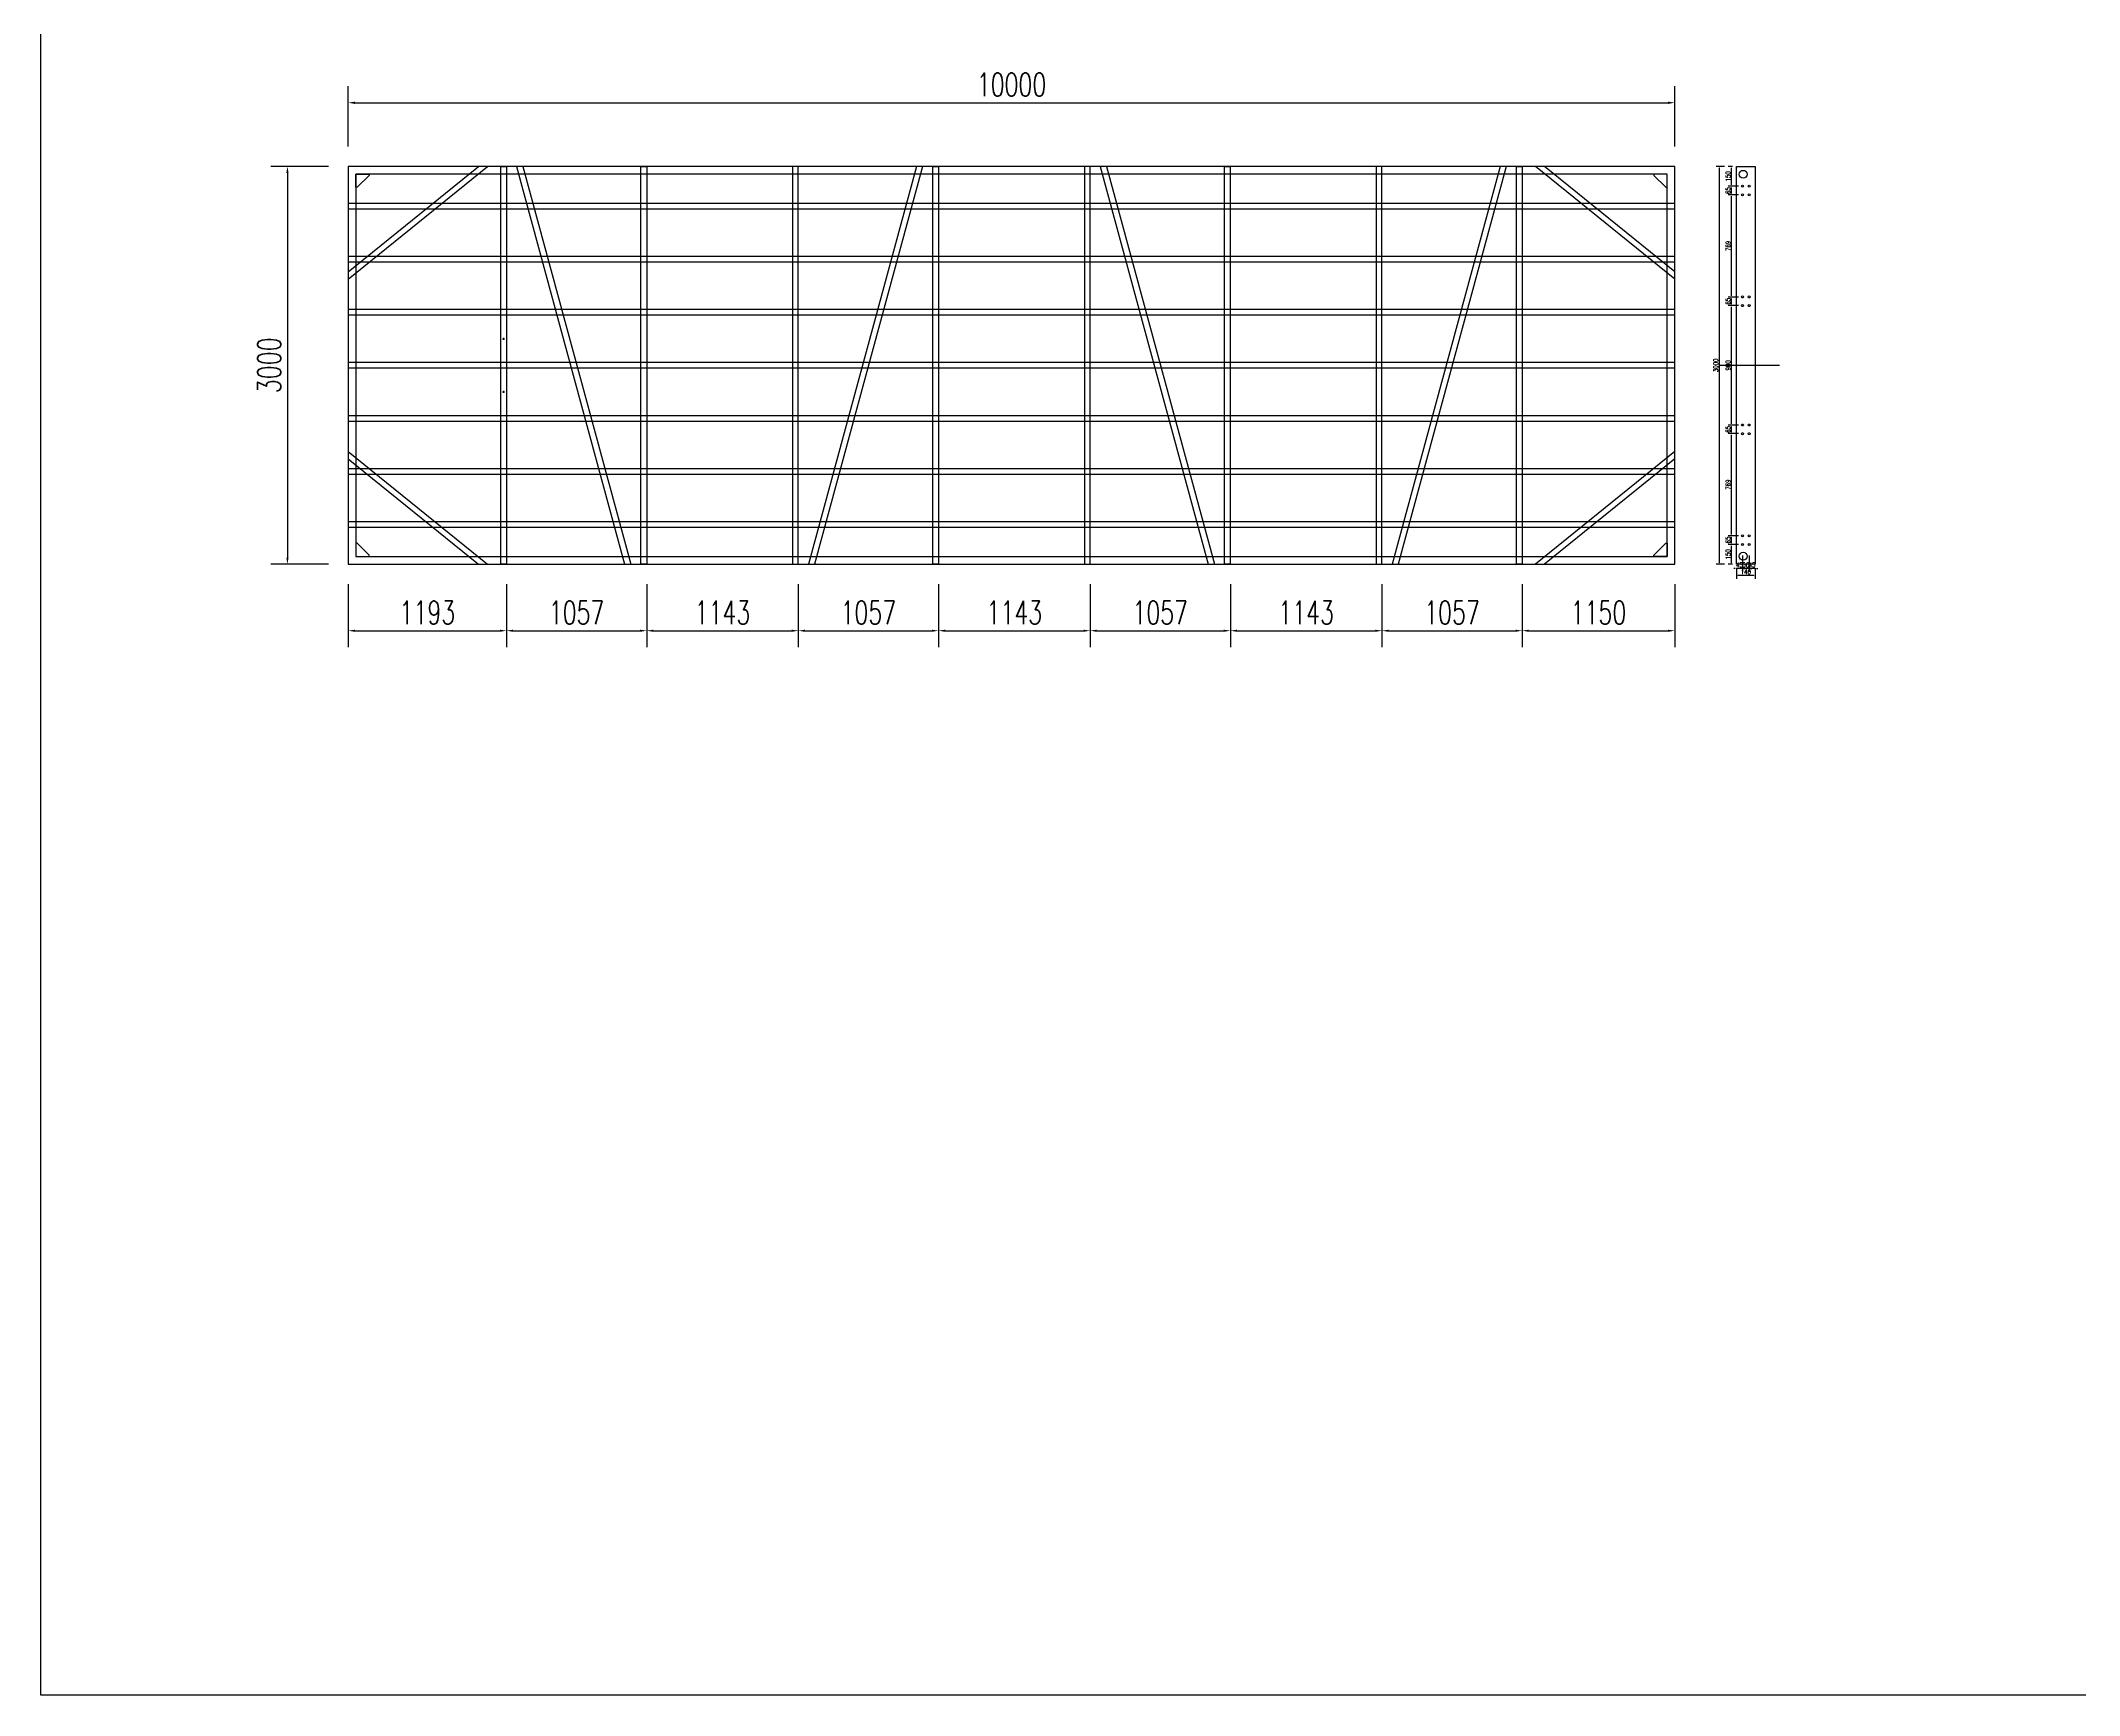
# Model space of a CAD drawing. Header units: millimetres. Extents: x -1690391 to -1305911, y 1095385 to 1536160.
# Drawn here: x -1479634 to -1464267, y 1183094 to 1195568 of the extents above; entities that cross this region are included whole.
import ezdxf

# ---------------------------------------------------------------- set-up
doc = ezdxf.new("R2010")
doc.units = ezdxf.units.MM
doc.header["$LTSCALE"] = 10
doc.layers.get('DEFPOINTS').update_dxf_attribs({"linetype": 'CONTINUOUS'})
for name, color, linetype in [('PUB_DIM', 3, 'CONTINUOUS'), ('W-STEEL_FRAME钢架', 3, 'CONTINUOUS'), ('W-STEEL_KEEL钢龙骨', 5, 'CONTINUOUS')]:
    doc.layers.add(name, color=color, linetype=linetype)
doc.styles.add('STANDARD_T3', font='simplex.shx', dxfattribs={"width": 0.7, "bigfont": 'gbcbig.shx'})
doc.dimstyles.new('W&&10', dxfattribs={"dimtxt": 35, "dimasz": 10, "dimexe": 25, "dimexo": 30, "dimgap": 10, "dimtad": 1, "dimdec": 0, "dimzin": 0, "dimdsep": 46, "dimtxsty": 'STANDARD_T3', "dimcen": 0.09, "dimclrd": 1, "dimclre": 1, "dimclrt": 7, "dimazin": 2, "dimtfac": 1, "dimtdec": 0, "dimtix": 1, "dimtmove": 2, "dimatfit": 3, "dimfxl": 100, "dimtolj": 1, "dimtzin": 0, "dimarcsym": 0})
doc.dimstyles.new('W&&50', dxfattribs={"dimtxt": 175, "dimasz": 50, "dimexe": 125, "dimexo": 150, "dimgap": 50, "dimtad": 1, "dimdec": 0, "dimzin": 0, "dimdsep": 46, "dimtxsty": 'STANDARD_T3', "dimcen": 0.09, "dimclrd": 1, "dimclre": 1, "dimclrt": 7, "dimazin": 2, "dimtfac": 1, "dimtdec": 0, "dimtix": 1, "dimtmove": 2, "dimatfit": 3, "dimfxl": 100, "dimtolj": 1, "dimtzin": 0, "dimarcsym": 0})

# ---------------------------------------------------------------- blocks, each defined once
blk = doc.blocks.new('*D80')
at = {"layer": 'DEFPOINTS', "color": 0, "transparency": 16777216}
for p in [(-1467316, 1195101), (-1477316, 1194621, -275), (-1467316, 1194621, -275)]:
    blk.add_point(p, dxfattribs=at)
at = {"layer": 'PUB_DIM', "color": 1, "lineweight": -2, "transparency": 16777216}
for p, q in [((-1477316, 1194771), (-1477316, 1195226)), ((-1467316, 1194771), (-1467316, 1195226)), ((-1477266, 1195101), (-1467366, 1195101))]:
    blk.add_line(p, q, dxfattribs=at)
at = {"layer": 'PUB_DIM', "color": 1, "transparency": 16777216}
for points in [[(-1477266, 1195109), (-1477266, 1195092), (-1477316, 1195101)], [(-1467366, 1195109), (-1467366, 1195092), (-1467316, 1195101)]]:
    blk.add_solid(points, dxfattribs=at)
at = {"layer": 'PUB_DIM', "color": 7, "transparency": 16777216, "insert": (-1472316, 1195238), "char_height": 175, "attachment_point": 5, "style": 'STANDARD_T3'}
blk.add_mtext('\\A1;10000', dxfattribs=at)
blk = doc.blocks.new('*D77')
at = {"layer": 'DEFPOINTS', "color": 0, "transparency": 16777216}
for p in [(-1477316, 1194621, -275), (-1477774, 1191621), (-1477316, 1191621, -275)]:
    blk.add_point(p, dxfattribs=at)
at = {"layer": 'PUB_DIM', "color": 1, "lineweight": -2, "transparency": 16777216}
for p, q in [((-1477466, 1194621), (-1477899, 1194621)), ((-1477774, 1194571), (-1477774, 1191671)), ((-1477466, 1191621), (-1477899, 1191621))]:
    blk.add_line(p, q, dxfattribs=at)
at = {"layer": 'PUB_DIM', "color": 1, "transparency": 16777216}
for points in [[(-1477783, 1194571), (-1477766, 1194571), (-1477774, 1194621)], [(-1477783, 1191671), (-1477766, 1191671), (-1477774, 1191621)]]:
    blk.add_solid(points, dxfattribs=at)
at = {"layer": 'PUB_DIM', "color": 7, "transparency": 16777216, "insert": (-1477912, 1193121), "char_height": 175, "attachment_point": 5, "rotation": 90, "style": 'STANDARD_T3'}
blk.add_mtext('\\A1;3000', dxfattribs=at)
blk = doc.blocks.new('*U71')
at = {"layer": 'W-STEEL_KEEL钢龙骨'}
blk.add_lwpolyline([(-5000, -20), (5000, -20), (5000, 20), (-5000, 20)], close=True, dxfattribs=at)
blk = doc.blocks.new('*U72')
at = {"layer": 'W-STEEL_KEEL钢龙骨', "color": 0, "linetype": 'ByBlock', "lineweight": -2, "transparency": 16777216}
for p in [(0, 2400), (0, 2000), (0, 1600), (0, 1200), (0, 800), (0, 400), (0, 0)]:
    blk.add_blockref('*U71', p, dxfattribs=at)
blk = doc.blocks.new('*D164')
at = {"layer": 'DEFPOINTS', "color": 0, "transparency": 16777216}
for p in [(-1466887, 1191771), (-1466805, 1191771), (-1466850, 1191621)]:
    blk.add_point(p, dxfattribs=at)
at = {"layer": 'W-STEEL_FRAME钢架', "color": 1, "lineweight": -2, "transparency": 16777216}
for p, q in [((-1466835, 1191771), (-1466912, 1191771)), ((-1466887, 1191631), (-1466887, 1191761)), ((-1466880, 1191621), (-1466912, 1191621))]:
    blk.add_line(p, q, dxfattribs=at)
at = {"layer": 'W-STEEL_FRAME钢架', "color": 1, "transparency": 16777216}
for points in [[(-1466888, 1191761), (-1466885, 1191761), (-1466887, 1191771)], [(-1466888, 1191631), (-1466885, 1191631), (-1466887, 1191621)]]:
    blk.add_solid(points, dxfattribs=at)
at = {"layer": 'W-STEEL_FRAME钢架', "color": 7, "transparency": 16777216, "insert": (-1466914, 1191696), "char_height": 35, "attachment_point": 5, "rotation": 90, "style": 'STANDARD_T3'}
blk.add_mtext('\\A1;150', dxfattribs=at)
blk = doc.blocks.new('*D165')
at = {"layer": 'DEFPOINTS', "color": 0, "transparency": 16777216}
for p in [(-1466887, 1191836), (-1466805, 1191836), (-1466805, 1191771)]:
    blk.add_point(p, dxfattribs=at)
at = {"layer": 'W-STEEL_FRAME钢架', "color": 1, "lineweight": -2, "transparency": 16777216}
for p, q in [((-1466835, 1191836), (-1466912, 1191836)), ((-1466835, 1191771), (-1466912, 1191771)), ((-1466887, 1191781), (-1466887, 1191826))]:
    blk.add_line(p, q, dxfattribs=at)
at = {"layer": 'W-STEEL_FRAME钢架', "color": 1, "transparency": 16777216}
for points in [[(-1466888, 1191826), (-1466885, 1191826), (-1466887, 1191836)], [(-1466888, 1191781), (-1466885, 1191781), (-1466887, 1191771)]]:
    blk.add_solid(points, dxfattribs=at)
at = {"layer": 'W-STEEL_FRAME钢架', "color": 7, "transparency": 16777216, "insert": (-1466914, 1191804), "char_height": 35, "attachment_point": 5, "rotation": 90, "style": 'STANDARD_T3'}
blk.add_mtext('\\A1;65', dxfattribs=at)
blk = doc.blocks.new('*D166')
at = {"layer": 'DEFPOINTS', "color": 0, "transparency": 16777216}
for p in [(-1466887, 1192606), (-1466805, 1192606), (-1466805, 1191836)]:
    blk.add_point(p, dxfattribs=at)
at = {"layer": 'W-STEEL_FRAME钢架', "color": 1, "lineweight": -2, "transparency": 16777216}
for p, q in [((-1466835, 1192606), (-1466912, 1192606)), ((-1466887, 1191846), (-1466887, 1192596)), ((-1466835, 1191836), (-1466912, 1191836))]:
    blk.add_line(p, q, dxfattribs=at)
at = {"layer": 'W-STEEL_FRAME钢架', "color": 1, "transparency": 16777216}
for points in [[(-1466888, 1192596), (-1466885, 1192596), (-1466887, 1192606)], [(-1466888, 1191846), (-1466885, 1191846), (-1466887, 1191836)]]:
    blk.add_solid(points, dxfattribs=at)
at = {"layer": 'W-STEEL_FRAME钢架', "color": 7, "transparency": 16777216, "insert": (-1466914, 1192221), "char_height": 35, "attachment_point": 5, "rotation": 90, "style": 'STANDARD_T3'}
blk.add_mtext('\\A1;769', dxfattribs=at)
blk = doc.blocks.new('*D167')
at = {"layer": 'DEFPOINTS', "color": 0, "transparency": 16777216}
for p in [(-1466887, 1192671), (-1466805, 1192671), (-1466805, 1192606)]:
    blk.add_point(p, dxfattribs=at)
at = {"layer": 'W-STEEL_FRAME钢架', "color": 1, "lineweight": -2, "transparency": 16777216}
for p, q in [((-1466835, 1192671), (-1466912, 1192671)), ((-1466835, 1192606), (-1466912, 1192606)), ((-1466887, 1192616), (-1466887, 1192661))]:
    blk.add_line(p, q, dxfattribs=at)
at = {"layer": 'W-STEEL_FRAME钢架', "color": 1, "transparency": 16777216}
for points in [[(-1466888, 1192661), (-1466885, 1192661), (-1466887, 1192671)], [(-1466888, 1192616), (-1466885, 1192616), (-1466887, 1192606)]]:
    blk.add_solid(points, dxfattribs=at)
at = {"layer": 'W-STEEL_FRAME钢架', "color": 7, "transparency": 16777216, "insert": (-1466914, 1192638), "char_height": 35, "attachment_point": 5, "rotation": 90, "style": 'STANDARD_T3'}
blk.add_mtext('\\A1;65', dxfattribs=at)
blk = doc.blocks.new('*D168')
at = {"layer": 'DEFPOINTS', "color": 0, "transparency": 16777216}
for p in [(-1466887, 1193571), (-1466805, 1193571), (-1466805, 1192671)]:
    blk.add_point(p, dxfattribs=at)
at = {"layer": 'W-STEEL_FRAME钢架', "color": 1, "lineweight": -2, "transparency": 16777216}
for p, q in [((-1466835, 1193571), (-1466912, 1193571)), ((-1466887, 1192681), (-1466887, 1193561)), ((-1466835, 1192671), (-1466912, 1192671))]:
    blk.add_line(p, q, dxfattribs=at)
at = {"layer": 'W-STEEL_FRAME钢架', "color": 1, "transparency": 16777216}
for points in [[(-1466888, 1193561), (-1466885, 1193561), (-1466887, 1193571)], [(-1466888, 1192681), (-1466885, 1192681), (-1466887, 1192671)]]:
    blk.add_solid(points, dxfattribs=at)
at = {"layer": 'W-STEEL_FRAME钢架', "color": 7, "transparency": 16777216, "insert": (-1466914, 1193121), "char_height": 35, "attachment_point": 5, "rotation": 90, "style": 'STANDARD_T3'}
blk.add_mtext('\\A1;900', dxfattribs=at)
blk = doc.blocks.new('*D169')
at = {"layer": 'DEFPOINTS', "color": 0, "transparency": 16777216}
for p in [(-1466887, 1194471), (-1466805, 1194471), (-1466805, 1194406)]:
    blk.add_point(p, dxfattribs=at)
at = {"layer": 'W-STEEL_FRAME钢架', "color": 1, "lineweight": -2, "transparency": 16777216}
for p, q in [((-1466835, 1194471), (-1466912, 1194471)), ((-1466835, 1194406), (-1466912, 1194406)), ((-1466887, 1194416), (-1466887, 1194461))]:
    blk.add_line(p, q, dxfattribs=at)
at = {"layer": 'W-STEEL_FRAME钢架', "color": 1, "transparency": 16777216}
for points in [[(-1466888, 1194461), (-1466885, 1194461), (-1466887, 1194471)], [(-1466888, 1194416), (-1466885, 1194416), (-1466887, 1194406)]]:
    blk.add_solid(points, dxfattribs=at)
at = {"layer": 'W-STEEL_FRAME钢架', "color": 7, "transparency": 16777216, "insert": (-1466914, 1194438), "char_height": 35, "attachment_point": 5, "rotation": 90, "style": 'STANDARD_T3'}
blk.add_mtext('\\A1;65', dxfattribs=at)
blk = doc.blocks.new('*D170')
at = {"layer": 'DEFPOINTS', "color": 0, "transparency": 16777216}
for p in [(-1466887, 1194621), (-1466850, 1194621), (-1466805, 1194471)]:
    blk.add_point(p, dxfattribs=at)
at = {"layer": 'W-STEEL_FRAME钢架', "color": 1, "lineweight": -2, "transparency": 16777216}
for p, q in [((-1466880, 1194621), (-1466912, 1194621)), ((-1466887, 1194481), (-1466887, 1194611)), ((-1466835, 1194471), (-1466912, 1194471))]:
    blk.add_line(p, q, dxfattribs=at)
at = {"layer": 'W-STEEL_FRAME钢架', "color": 1, "transparency": 16777216}
for points in [[(-1466888, 1194611), (-1466885, 1194611), (-1466887, 1194621)], [(-1466888, 1194481), (-1466885, 1194481), (-1466887, 1194471)]]:
    blk.add_solid(points, dxfattribs=at)
at = {"layer": 'W-STEEL_FRAME钢架', "color": 7, "transparency": 16777216, "insert": (-1466914, 1194546), "char_height": 35, "attachment_point": 5, "rotation": 90, "style": 'STANDARD_T3'}
blk.add_mtext('\\A1;150', dxfattribs=at)
blk = doc.blocks.new('*D171')
at = {"layer": 'DEFPOINTS', "color": 0, "transparency": 16777216}
for p in [(-1466850, 1191621), (-1466710, 1191621), (-1466850, 1191536)]:
    blk.add_point(p, dxfattribs=at)
at = {"layer": 'W-STEEL_FRAME钢架', "color": 1, "lineweight": -2, "transparency": 16777216}
for p, q in [((-1466850, 1191591), (-1466850, 1191511)), ((-1466710, 1191591), (-1466710, 1191511)), ((-1466720, 1191536), (-1466840, 1191536))]:
    blk.add_line(p, q, dxfattribs=at)
at = {"layer": 'W-STEEL_FRAME钢架', "color": 1, "transparency": 16777216}
for points in [[(-1466840, 1191537), (-1466840, 1191534), (-1466850, 1191536)], [(-1466720, 1191537), (-1466720, 1191534), (-1466710, 1191536)]]:
    blk.add_solid(points, dxfattribs=at)
at = {"layer": 'W-STEEL_FRAME钢架', "color": 7, "transparency": 16777216, "insert": (-1466780, 1191563), "char_height": 35, "attachment_point": 5, "style": 'STANDARD_T3'}
blk.add_mtext('\\A1;140', dxfattribs=at)
blk = doc.blocks.new('*D172')
at = {"layer": 'DEFPOINTS', "color": 0, "transparency": 16777216}
for p in [(-1466755, 1191771), (-1466710, 1191621), (-1466755, 1191588)]:
    blk.add_point(p, dxfattribs=at)
at = {"layer": 'W-STEEL_FRAME钢架', "color": 1, "lineweight": -2, "transparency": 16777216}
for p, q in [((-1466755, 1191688), (-1466755, 1191563)), ((-1466710, 1191591), (-1466710, 1191563)), ((-1466765, 1191588), (-1466775, 1191588)), ((-1466710, 1191588), (-1466755, 1191588)), ((-1466700, 1191588), (-1466690, 1191588))]:
    blk.add_line(p, q, dxfattribs=at)
at = {"layer": 'W-STEEL_FRAME钢架', "color": 1, "transparency": 16777216}
for points in [[(-1466765, 1191590), (-1466765, 1191587), (-1466755, 1191588)], [(-1466700, 1191590), (-1466700, 1191587), (-1466710, 1191588)]]:
    blk.add_solid(points, dxfattribs=at)
at = {"layer": 'W-STEEL_FRAME钢架', "color": 7, "transparency": 16777216, "insert": (-1466733, 1191616), "char_height": 35, "attachment_point": 5, "style": 'STANDARD_T3'}
blk.add_mtext('\\A1;45', dxfattribs=at)
blk = doc.blocks.new('*D173')
at = {"layer": 'DEFPOINTS', "color": 0, "transparency": 16777216}
for p in [(-1466805, 1191771), (-1466755, 1191771), (-1466805, 1191588)]:
    blk.add_point(p, dxfattribs=at)
at = {"layer": 'W-STEEL_FRAME钢架', "color": 1, "lineweight": -2, "transparency": 16777216}
for p, q in [((-1466805, 1191688), (-1466805, 1191563)), ((-1466755, 1191688), (-1466755, 1191563)), ((-1466815, 1191588), (-1466825, 1191588)), ((-1466755, 1191588), (-1466805, 1191588)), ((-1466745, 1191588), (-1466735, 1191588))]:
    blk.add_line(p, q, dxfattribs=at)
at = {"layer": 'W-STEEL_FRAME钢架', "color": 1, "transparency": 16777216}
for points in [[(-1466815, 1191590), (-1466815, 1191587), (-1466805, 1191588)], [(-1466745, 1191590), (-1466745, 1191587), (-1466755, 1191588)]]:
    blk.add_solid(points, dxfattribs=at)
at = {"layer": 'W-STEEL_FRAME钢架', "color": 7, "transparency": 16777216, "insert": (-1466780, 1191616), "char_height": 35, "attachment_point": 5, "style": 'STANDARD_T3'}
blk.add_mtext('\\A1;50', dxfattribs=at)
blk = doc.blocks.new('*D162')
at = {"layer": 'DEFPOINTS', "color": 0, "transparency": 16777216}
for p in [(-1466805, 1191771), (-1466850, 1191621), (-1466850, 1191588)]:
    blk.add_point(p, dxfattribs=at)
at = {"layer": 'W-STEEL_FRAME钢架', "color": 1, "lineweight": -2, "transparency": 16777216}
for p, q in [((-1466850, 1191591), (-1466850, 1191563)), ((-1466805, 1191688), (-1466805, 1191563)), ((-1466860, 1191588), (-1466870, 1191588)), ((-1466805, 1191588), (-1466850, 1191588)), ((-1466795, 1191588), (-1466785, 1191588))]:
    blk.add_line(p, q, dxfattribs=at)
at = {"layer": 'W-STEEL_FRAME钢架', "color": 1, "transparency": 16777216}
for points in [[(-1466860, 1191590), (-1466860, 1191587), (-1466850, 1191588)], [(-1466795, 1191590), (-1466795, 1191587), (-1466805, 1191588)]]:
    blk.add_solid(points, dxfattribs=at)
at = {"layer": 'W-STEEL_FRAME钢架', "color": 7, "transparency": 16777216, "insert": (-1466828, 1191616), "char_height": 35, "attachment_point": 5, "style": 'STANDARD_T3'}
blk.add_mtext('\\A1;45', dxfattribs=at)
blk = doc.blocks.new('*D163')
at = {"layer": 'DEFPOINTS', "color": 0, "transparency": 16777216}
for p in [(-1466979, 1194621), (-1466912, 1194621), (-1466912, 1191621)]:
    blk.add_point(p, dxfattribs=at)
at = {"layer": 'W-STEEL_FRAME钢架', "color": 1, "lineweight": -2, "transparency": 16777216}
for p, q in [((-1466942, 1194621), (-1467004, 1194621)), ((-1466979, 1191631), (-1466979, 1194611)), ((-1466942, 1191621), (-1467004, 1191621))]:
    blk.add_line(p, q, dxfattribs=at)
at = {"layer": 'W-STEEL_FRAME钢架', "color": 1, "transparency": 16777216}
for points in [[(-1466981, 1194611), (-1466978, 1194611), (-1466979, 1194621)], [(-1466981, 1191631), (-1466978, 1191631), (-1466979, 1191621)]]:
    blk.add_solid(points, dxfattribs=at)
at = {"layer": 'W-STEEL_FRAME钢架', "color": 7, "transparency": 16777216, "insert": (-1467007, 1193121), "char_height": 35, "attachment_point": 5, "rotation": 90, "style": 'STANDARD_T3'}
blk.add_mtext('\\A1;3000', dxfattribs=at)
blk = doc.blocks.new('*D174')
at = {"layer": 'DEFPOINTS', "color": 0, "transparency": 16777216}
for p in [(-1466887, 1193636), (-1466805, 1193636), (-1466805, 1193571)]:
    blk.add_point(p, dxfattribs=at)
at = {"layer": 'W-STEEL_FRAME钢架', "color": 1, "lineweight": -2, "transparency": 16777216}
for p, q in [((-1466835, 1193636), (-1466912, 1193636)), ((-1466887, 1193581), (-1466887, 1193626)), ((-1466835, 1193571), (-1466912, 1193571))]:
    blk.add_line(p, q, dxfattribs=at)
at = {"layer": 'W-STEEL_FRAME钢架', "color": 1, "transparency": 16777216}
for points in [[(-1466888, 1193626), (-1466885, 1193626), (-1466887, 1193636)], [(-1466888, 1193581), (-1466885, 1193581), (-1466887, 1193571)]]:
    blk.add_solid(points, dxfattribs=at)
at = {"layer": 'W-STEEL_FRAME钢架', "color": 7, "transparency": 16777216, "insert": (-1466914, 1193604), "char_height": 35, "attachment_point": 5, "rotation": 90, "style": 'STANDARD_T3'}
blk.add_mtext('\\A1;65', dxfattribs=at)
blk = doc.blocks.new('*D175')
at = {"layer": 'DEFPOINTS', "color": 0, "transparency": 16777216}
for p in [(-1466887, 1194406), (-1466850, 1194406), (-1466805, 1193636)]:
    blk.add_point(p, dxfattribs=at)
at = {"layer": 'W-STEEL_FRAME钢架', "color": 1, "lineweight": -2, "transparency": 16777216}
for p, q in [((-1466880, 1194406), (-1466912, 1194406)), ((-1466887, 1193646), (-1466887, 1194396)), ((-1466835, 1193636), (-1466912, 1193636))]:
    blk.add_line(p, q, dxfattribs=at)
at = {"layer": 'W-STEEL_FRAME钢架', "color": 1, "transparency": 16777216}
for points in [[(-1466888, 1194396), (-1466885, 1194396), (-1466887, 1194406)], [(-1466888, 1193646), (-1466885, 1193646), (-1466887, 1193636)]]:
    blk.add_solid(points, dxfattribs=at)
at = {"layer": 'W-STEEL_FRAME钢架', "color": 7, "transparency": 16777216, "insert": (-1466914, 1194021), "char_height": 35, "attachment_point": 5, "rotation": 90, "style": 'STANDARD_T3'}
blk.add_mtext('\\A1;769', dxfattribs=at)
blk = doc.blocks.new('*D270')
at = {"layer": 'DEFPOINTS', "color": 0, "transparency": 16777216}
for p in [(-1477316, 1191621), (-1476123, 1191621), (-1476123, 1191120)]:
    blk.add_point(p, dxfattribs=at)
at = {"layer": 'W-STEEL_FRAME钢架', "color": 1, "lineweight": -2, "transparency": 16777216}
for p, q in [((-1477316, 1191471), (-1477316, 1190995)), ((-1476123, 1191471), (-1476123, 1190995)), ((-1477266, 1191120), (-1476173, 1191120))]:
    blk.add_line(p, q, dxfattribs=at)
at = {"layer": 'W-STEEL_FRAME钢架', "color": 1, "transparency": 16777216}
for points in [[(-1477266, 1191128), (-1477266, 1191112), (-1477316, 1191120)], [(-1476173, 1191128), (-1476173, 1191112), (-1476123, 1191120)]]:
    blk.add_solid(points, dxfattribs=at)
at = {"layer": 'W-STEEL_FRAME钢架', "color": 7, "transparency": 16777216, "insert": (-1476720, 1191257), "char_height": 175, "attachment_point": 5, "style": 'STANDARD_T3'}
blk.add_mtext('\\A1;1193', dxfattribs=at)
blk = doc.blocks.new('*D271')
at = {"layer": 'DEFPOINTS', "color": 0, "transparency": 16777216}
for p in [(-1476123, 1191621), (-1475066, 1191621), (-1475066, 1191120)]:
    blk.add_point(p, dxfattribs=at)
at = {"layer": 'W-STEEL_FRAME钢架', "color": 1, "lineweight": -2, "transparency": 16777216}
for p, q in [((-1476123, 1191471), (-1476123, 1190995)), ((-1475066, 1191471), (-1475066, 1190995)), ((-1476073, 1191120), (-1475116, 1191120))]:
    blk.add_line(p, q, dxfattribs=at)
at = {"layer": 'W-STEEL_FRAME钢架', "color": 1, "transparency": 16777216}
for points in [[(-1476073, 1191128), (-1476073, 1191112), (-1476123, 1191120)], [(-1475116, 1191128), (-1475116, 1191112), (-1475066, 1191120)]]:
    blk.add_solid(points, dxfattribs=at)
at = {"layer": 'W-STEEL_FRAME钢架', "color": 7, "transparency": 16777216, "insert": (-1475595, 1191257), "char_height": 175, "attachment_point": 5, "style": 'STANDARD_T3'}
blk.add_mtext('\\A1;1057', dxfattribs=at)
blk = doc.blocks.new('*D272')
at = {"layer": 'DEFPOINTS', "color": 0, "transparency": 16777216}
for p in [(-1475066, 1191621), (-1473923, 1191621), (-1473923, 1191120)]:
    blk.add_point(p, dxfattribs=at)
at = {"layer": 'W-STEEL_FRAME钢架', "color": 1, "lineweight": -2, "transparency": 16777216}
for p, q in [((-1475066, 1191471), (-1475066, 1190995)), ((-1473923, 1191471), (-1473923, 1190995)), ((-1475016, 1191120), (-1473973, 1191120))]:
    blk.add_line(p, q, dxfattribs=at)
at = {"layer": 'W-STEEL_FRAME钢架', "color": 1, "transparency": 16777216}
for points in [[(-1475016, 1191128), (-1475016, 1191112), (-1475066, 1191120)], [(-1473973, 1191128), (-1473973, 1191112), (-1473923, 1191120)]]:
    blk.add_solid(points, dxfattribs=at)
at = {"layer": 'W-STEEL_FRAME钢架', "color": 7, "transparency": 16777216, "insert": (-1474495, 1191257), "char_height": 175, "attachment_point": 5, "style": 'STANDARD_T3'}
blk.add_mtext('\\A1;1143', dxfattribs=at)
blk = doc.blocks.new('*D273')
at = {"layer": 'DEFPOINTS', "color": 0, "transparency": 16777216}
for p in [(-1473923, 1191621), (-1472866, 1191621), (-1472866, 1191120)]:
    blk.add_point(p, dxfattribs=at)
at = {"layer": 'W-STEEL_FRAME钢架', "color": 1, "lineweight": -2, "transparency": 16777216}
for p, q in [((-1473923, 1191471), (-1473923, 1190995)), ((-1472866, 1191471), (-1472866, 1190995)), ((-1473873, 1191120), (-1472916, 1191120))]:
    blk.add_line(p, q, dxfattribs=at)
at = {"layer": 'W-STEEL_FRAME钢架', "color": 1, "transparency": 16777216}
for points in [[(-1473873, 1191128), (-1473873, 1191112), (-1473923, 1191120)], [(-1472916, 1191128), (-1472916, 1191112), (-1472866, 1191120)]]:
    blk.add_solid(points, dxfattribs=at)
at = {"layer": 'W-STEEL_FRAME钢架', "color": 7, "transparency": 16777216, "insert": (-1473395, 1191257), "char_height": 175, "attachment_point": 5, "style": 'STANDARD_T3'}
blk.add_mtext('\\A1;1057', dxfattribs=at)
blk = doc.blocks.new('*D274')
at = {"layer": 'DEFPOINTS', "color": 0, "transparency": 16777216}
for p in [(-1472866, 1191621), (-1471723, 1191621), (-1471723, 1191120)]:
    blk.add_point(p, dxfattribs=at)
at = {"layer": 'W-STEEL_FRAME钢架', "color": 1, "lineweight": -2, "transparency": 16777216}
for p, q in [((-1472866, 1191471), (-1472866, 1190995)), ((-1471723, 1191471), (-1471723, 1190995)), ((-1472816, 1191120), (-1471773, 1191120))]:
    blk.add_line(p, q, dxfattribs=at)
at = {"layer": 'W-STEEL_FRAME钢架', "color": 1, "transparency": 16777216}
for points in [[(-1472816, 1191128), (-1472816, 1191112), (-1472866, 1191120)], [(-1471773, 1191128), (-1471773, 1191112), (-1471723, 1191120)]]:
    blk.add_solid(points, dxfattribs=at)
at = {"layer": 'W-STEEL_FRAME钢架', "color": 7, "transparency": 16777216, "insert": (-1472295, 1191257), "char_height": 175, "attachment_point": 5, "style": 'STANDARD_T3'}
blk.add_mtext('\\A1;1143', dxfattribs=at)
blk = doc.blocks.new('*D275')
at = {"layer": 'DEFPOINTS', "color": 0, "transparency": 16777216}
for p in [(-1471723, 1191621), (-1470666, 1191621), (-1470666, 1191120)]:
    blk.add_point(p, dxfattribs=at)
at = {"layer": 'W-STEEL_FRAME钢架', "color": 1, "lineweight": -2, "transparency": 16777216}
for p, q in [((-1471723, 1191471), (-1471723, 1190995)), ((-1470666, 1191471), (-1470666, 1190995)), ((-1471673, 1191120), (-1470716, 1191120))]:
    blk.add_line(p, q, dxfattribs=at)
at = {"layer": 'W-STEEL_FRAME钢架', "color": 1, "transparency": 16777216}
for points in [[(-1471673, 1191128), (-1471673, 1191112), (-1471723, 1191120)], [(-1470716, 1191128), (-1470716, 1191112), (-1470666, 1191120)]]:
    blk.add_solid(points, dxfattribs=at)
at = {"layer": 'W-STEEL_FRAME钢架', "color": 7, "transparency": 16777216, "insert": (-1471195, 1191257), "char_height": 175, "attachment_point": 5, "style": 'STANDARD_T3'}
blk.add_mtext('\\A1;1057', dxfattribs=at)
blk = doc.blocks.new('*D276')
at = {"layer": 'DEFPOINTS', "color": 0, "transparency": 16777216}
for p in [(-1470666, 1191621), (-1469523, 1191621), (-1469523, 1191120)]:
    blk.add_point(p, dxfattribs=at)
at = {"layer": 'W-STEEL_FRAME钢架', "color": 1, "lineweight": -2, "transparency": 16777216}
for p, q in [((-1470666, 1191471), (-1470666, 1190995)), ((-1469523, 1191471), (-1469523, 1190995)), ((-1470616, 1191120), (-1469573, 1191120))]:
    blk.add_line(p, q, dxfattribs=at)
at = {"layer": 'W-STEEL_FRAME钢架', "color": 1, "transparency": 16777216}
for points in [[(-1470616, 1191128), (-1470616, 1191112), (-1470666, 1191120)], [(-1469573, 1191128), (-1469573, 1191112), (-1469523, 1191120)]]:
    blk.add_solid(points, dxfattribs=at)
at = {"layer": 'W-STEEL_FRAME钢架', "color": 7, "transparency": 16777216, "insert": (-1470095, 1191257), "char_height": 175, "attachment_point": 5, "style": 'STANDARD_T3'}
blk.add_mtext('\\A1;1143', dxfattribs=at)
blk = doc.blocks.new('*D277')
at = {"layer": 'DEFPOINTS', "color": 0, "transparency": 16777216}
for p in [(-1469523, 1191621), (-1468466, 1191621), (-1468466, 1191120)]:
    blk.add_point(p, dxfattribs=at)
at = {"layer": 'W-STEEL_FRAME钢架', "color": 1, "lineweight": -2, "transparency": 16777216}
for p, q in [((-1469523, 1191471), (-1469523, 1190995)), ((-1468466, 1191471), (-1468466, 1190995)), ((-1469473, 1191120), (-1468516, 1191120))]:
    blk.add_line(p, q, dxfattribs=at)
at = {"layer": 'W-STEEL_FRAME钢架', "color": 1, "transparency": 16777216}
for points in [[(-1469473, 1191128), (-1469473, 1191112), (-1469523, 1191120)], [(-1468516, 1191128), (-1468516, 1191112), (-1468466, 1191120)]]:
    blk.add_solid(points, dxfattribs=at)
at = {"layer": 'W-STEEL_FRAME钢架', "color": 7, "transparency": 16777216, "insert": (-1468995, 1191257), "char_height": 175, "attachment_point": 5, "style": 'STANDARD_T3'}
blk.add_mtext('\\A1;1057', dxfattribs=at)
blk = doc.blocks.new('*D278')
at = {"layer": 'DEFPOINTS', "color": 0, "transparency": 16777216}
for p in [(-1468466, 1191621), (-1467316, 1191621), (-1467316, 1191120)]:
    blk.add_point(p, dxfattribs=at)
at = {"layer": 'W-STEEL_FRAME钢架', "color": 1, "lineweight": -2, "transparency": 16777216}
for p, q in [((-1468466, 1191471), (-1468466, 1190995)), ((-1467316, 1191471), (-1467316, 1190995)), ((-1468416, 1191120), (-1467366, 1191120))]:
    blk.add_line(p, q, dxfattribs=at)
at = {"layer": 'W-STEEL_FRAME钢架', "color": 1, "transparency": 16777216}
for points in [[(-1468416, 1191128), (-1468416, 1191112), (-1468466, 1191120)], [(-1467366, 1191128), (-1467366, 1191112), (-1467316, 1191120)]]:
    blk.add_solid(points, dxfattribs=at)
at = {"layer": 'W-STEEL_FRAME钢架', "color": 7, "transparency": 16777216, "insert": (-1467891, 1191257), "char_height": 175, "attachment_point": 5, "style": 'STANDARD_T3'}
blk.add_mtext('\\A1;1150', dxfattribs=at)

msp = doc.modelspace()

# ---------------------------------------------------------------- linework, layer by layer
at = {"layer": 'PUB_DIM'}
for p, q in [((-1476153.3, 1193321.1), (-1476139.3, 1193321.1)), ((-1476146.3, 1193328.1), (-1476146.3, 1193314.1)), ((-1476153.3, 1192921.1), (-1476139.3, 1192921.1)), ((-1476146.3, 1192928.1), (-1476146.3, 1192914.1))]:
    msp.add_line(p, q, dxfattribs=at)
msp.add_lwpolyline([(-1479634.1, 1204607.7), (-1445133, 1204607.7), (-1445133, 1183094.1), (-1479634.1, 1183094.1)], close=True, dxfattribs=at)
at = {"layer": 'W-STEEL_FRAME钢架'}
for p, q in [((-1477316.3, 1193771.1), (-1476266.3, 1194621.1)), ((-1477316.3, 1193826.4), (-1476334.7, 1194621.1)), ((-1476046.6, 1194621.1), (-1475232.6, 1191621.1)), ((-1476000.1, 1194621.1), (-1475186.1, 1191621.1)), ((-1473032.6, 1194621.1), (-1473846.6, 1191621.1)), ((-1472986.1, 1194621.1), (-1473800.1, 1191621.1)), ((-1471646.6, 1194621.1), (-1470832.6, 1191621.1)), ((-1471600.1, 1194621.1), (-1470786.1, 1191621.1)), ((-1468632.6, 1194621.1), (-1469446.6, 1191621.1)), ((-1468586.1, 1194621.1), (-1469400.1, 1191621.1)), ((-1467316.3, 1193771.1), (-1468366.3, 1194621.1)), ((-1467316.3, 1193826.4), (-1468298, 1194621.1)), ((-1466979.4, 1193121.1), (-1466526.8, 1193121.1)), ((-1477316.3, 1192471.1), (-1476266.3, 1191621.1)), ((-1477316.3, 1192415.7), (-1476334.7, 1191621.1)), ((-1467316.3, 1192471.1), (-1468366.3, 1191621.1)), ((-1467316.3, 1192415.7), (-1468298, 1191621.1))]:
    msp.add_line(p, q, dxfattribs=at)
for points in [[(-1467316.3, 1194621.1), (-1477316.3, 1194621.1), (-1477316.3, 1191621.1), (-1467316.3, 1191621.1)], [(-1467374.3, 1194563.1), (-1477258.3, 1194563.1), (-1477258.3, 1191679.1), (-1467374.3, 1191679.1)], [(-1476166.3, 1194621.1), (-1476123.3, 1194621.1), (-1476123.3, 1191621.1), (-1476166.3, 1191621.1)], [(-1475109.3, 1194621.1), (-1475066.3, 1194621.1), (-1475066.3, 1191621.1), (-1475109.3, 1191621.1)], [(-1473923.3, 1194621.1), (-1473966.3, 1194621.1), (-1473966.3, 1191621.1), (-1473923.3, 1191621.1)], [(-1472909.3, 1194621.1), (-1472866.3, 1194621.1), (-1472866.3, 1191621.1), (-1472909.3, 1191621.1)], [(-1471723.3, 1194621.1), (-1471766.3, 1194621.1), (-1471766.3, 1191621.1), (-1471723.3, 1191621.1)], [(-1470709.3, 1194621.1), (-1470666.3, 1194621.1), (-1470666.3, 1191621.1), (-1470709.3, 1191621.1)], [(-1469523.3, 1194621.1), (-1469566.3, 1194621.1), (-1469566.3, 1191621.1), (-1469523.3, 1191621.1)], [(-1468509.3, 1194621.1), (-1468466.3, 1194621.1), (-1468466.3, 1191621.1), (-1468509.3, 1191621.1)], [(-1466850.1, 1191621.1), (-1466850.1, 1194621.1), (-1466710.1, 1194621.1), (-1466710.1, 1191621.1)]]:
    msp.add_lwpolyline(points, close=True, dxfattribs=at)
at = {"layer": 'W-STEEL_FRAME钢架', "color": 1}
for points in [[(-1477248.3, 1194463.1), (-1477258.3, 1194463.1), (-1477258.3, 1194563.1), (-1477158.3, 1194563.1), (-1477158.3, 1194553.1)], [(-1467384.3, 1194463.1), (-1467374.3, 1194463.1), (-1467374.3, 1194563.1), (-1467474.3, 1194563.1), (-1467474.3, 1194553.1)], [(-1477248.3, 1191779.1), (-1477258.3, 1191779.1), (-1477258.3, 1191679.1), (-1477158.3, 1191679.1), (-1477158.3, 1191689.1)], [(-1467384.3, 1191779.1), (-1467374.3, 1191779.1), (-1467374.3, 1191679.1), (-1467474.3, 1191679.1), (-1467474.3, 1191689.1)]]:
    msp.add_lwpolyline(points, close=True, dxfattribs=at)
at = {"layer": 'W-STEEL_FRAME钢架'}
for centre in [(-1466800.1, 1194561.1), (-1466800.1, 1191681.1)]:
    msp.add_circle(centre, 30, dxfattribs=at)
at = {"layer": 'W-STEEL_FRAME钢架', "color": 1}
for centre in [(-1466805.1, 1194471.1), (-1466805.1, 1194405.7), (-1466755.1, 1194471.1), (-1466755.1, 1194405.7), (-1466805.1, 1193636.4), (-1466755.1, 1193636.4), (-1466805.1, 1193571.1), (-1466755.1, 1193571.1), (-1466805.1, 1192671.1), (-1466755.1, 1192671.1), (-1466805.1, 1192605.7), (-1466755.1, 1192605.7), (-1466805.1, 1191836.4), (-1466805.1, 1191771.1), (-1466755.1, 1191836.4), (-1466755.1, 1191771.1)]:
    msp.add_circle(centre, 7.5, dxfattribs=at)

# ---------------------------------------------------------------- block references
at = {"layer": 'W-STEEL_KEEL钢龙骨'}
msp.add_blockref('*U72', (-1472316.3, 1191921.1), dxfattribs=at)

# ---------------------------------------------------------------- dimensions: what is measured, and where the dimension line sits
at = {"layer": 'PUB_DIM'}
dim = msp.add_linear_dim(base=(-1467316.3, 1195100.6, 275.3), p1=(-1477316.3, 1194621.1), p2=(-1467316.3, 1194621.1), dimstyle='W&&50', dxfattribs=at)
dim.commit()
dim.dimension.update_dxf_attribs({"geometry": '*D80', "text_midpoint": (-1472316.3, 1195238.1, 275.3)})
dim = msp.add_linear_dim(base=(-1477774.5, 1191621.1, 275.3), p1=(-1477316.3, 1194621.1), p2=(-1477316.3, 1191621.1), angle=90, dimstyle='W&&50', dxfattribs=at)
dim.commit()
dim.dimension.update_dxf_attribs({"geometry": '*D77', "text_midpoint": (-1477912, 1193121.1, 275.3)})
at = {"layer": 'W-STEEL_FRAME钢架'}
for base, p1, p2, angle, picture, middle in [((-1466979.4, 1194621.1), (-1466911.5, 1191621.1), (-1466911.5, 1194621.1), 90, '*D163', (-1467006.9, 1193121.1)), ((-1466886.5, 1194621.1), (-1466805.1, 1194471.1), (-1466850.1, 1194621.1), 90, '*D170', (-1466914, 1194546.1)), ((-1466886.5, 1194471.1), (-1466805.1, 1194405.7), (-1466805.1, 1194471.1), 90, '*D169', (-1466914, 1194438.4)), ((-1466886.5, 1194405.7), (-1466805.1, 1193636.4), (-1466850.1, 1194405.7), 90, '*D175', (-1466914, 1194021.1)), ((-1466886.5, 1193636.4), (-1466805.1, 1193571.1), (-1466805.1, 1193636.4), 90, '*D174', (-1466914, 1193603.7)), ((-1466886.5, 1193571.1), (-1466805.1, 1192671.1), (-1466805.1, 1193571.1), 90, '*D168', (-1466914, 1193121.1)), ((-1466886.5, 1192671.1), (-1466805.1, 1192605.7), (-1466805.1, 1192671.1), 90, '*D167', (-1466914, 1192638.4)), ((-1466886.5, 1192605.7), (-1466805.1, 1191836.4), (-1466805.1, 1192605.7), 90, '*D166', (-1466914, 1192221.1)), ((-1466886.5, 1191836.4), (-1466805.1, 1191771.1), (-1466805.1, 1191836.4), 90, '*D165', (-1466914, 1191803.7)), ((-1466886.5, 1191771.1), (-1466850.1, 1191621.1), (-1466805.1, 1191771.1), 90, '*D164', (-1466914, 1191696.1)), ((-1466850.1, 1191535.5), (-1466710.1, 1191621.1), (-1466850.1, 1191621.1), 180, '*D171', (-1466780.1, 1191563))]:
    dim = msp.add_linear_dim(base=base, p1=p1, p2=p2, angle=angle, dimstyle='W&&10', dxfattribs=at)
    dim.commit()
    dim.dimension.update_dxf_attribs({"geometry": picture, "text_midpoint": middle})
for base, p1, p2, picture, middle in [((-1466850.1, 1191588.4), (-1466805.1, 1191771.1), (-1466850.1, 1191621.1), '*D162', (-1466827.6, 1191615.9)), ((-1466805.1, 1191588.4), (-1466755.1, 1191771.1), (-1466805.1, 1191771.1), '*D173', (-1466780.1, 1191615.9)), ((-1466755.1, 1191588.4), (-1466710.1, 1191621.1), (-1466755.1, 1191771.1), '*D172', (-1466732.6, 1191615.9))]:
    dim = msp.add_linear_dim(base=base, p1=p1, p2=p2, angle=180, dimstyle='W&&10', override={"dimfxlon": 1}, dxfattribs=at)
    dim.commit()
    dim.dimension.update_dxf_attribs({"geometry": picture, "text_midpoint": middle})
for base, p1, p2, picture, middle in [((-1476123.3, 1191119.9), (-1477316.3, 1191621.1), (-1476123.3, 1191621.1), '*D270', (-1476719.8, 1191257.4)), ((-1475066.3, 1191119.9), (-1476123.3, 1191621.1), (-1475066.3, 1191621.1), '*D271', (-1475594.8, 1191257.4)), ((-1473923.3, 1191119.9), (-1475066.3, 1191621.1), (-1473923.3, 1191621.1), '*D272', (-1474494.8, 1191257.4)), ((-1472866.3, 1191119.9), (-1473923.3, 1191621.1), (-1472866.3, 1191621.1), '*D273', (-1473394.8, 1191257.4)), ((-1471723.3, 1191119.9), (-1472866.3, 1191621.1), (-1471723.3, 1191621.1), '*D274', (-1472294.8, 1191257.4)), ((-1470666.3, 1191119.9), (-1471723.3, 1191621.1), (-1470666.3, 1191621.1), '*D275', (-1471194.8, 1191257.4)), ((-1469523.3, 1191119.9), (-1470666.3, 1191621.1), (-1469523.3, 1191621.1), '*D276', (-1470094.8, 1191257.4)), ((-1468466.3, 1191119.9), (-1469523.3, 1191621.1), (-1468466.3, 1191621.1), '*D277', (-1468994.8, 1191257.4)), ((-1467316.3, 1191119.9), (-1468466.3, 1191621.1), (-1467316.3, 1191621.1), '*D278', (-1467891.3, 1191257.4))]:
    dim = msp.add_linear_dim(base=base, p1=p1, p2=p2, dimstyle='W&&50', dxfattribs=at)
    dim.commit()
    dim.dimension.update_dxf_attribs({"geometry": picture, "text_midpoint": middle})

doc.saveas('drawing.dxf')
